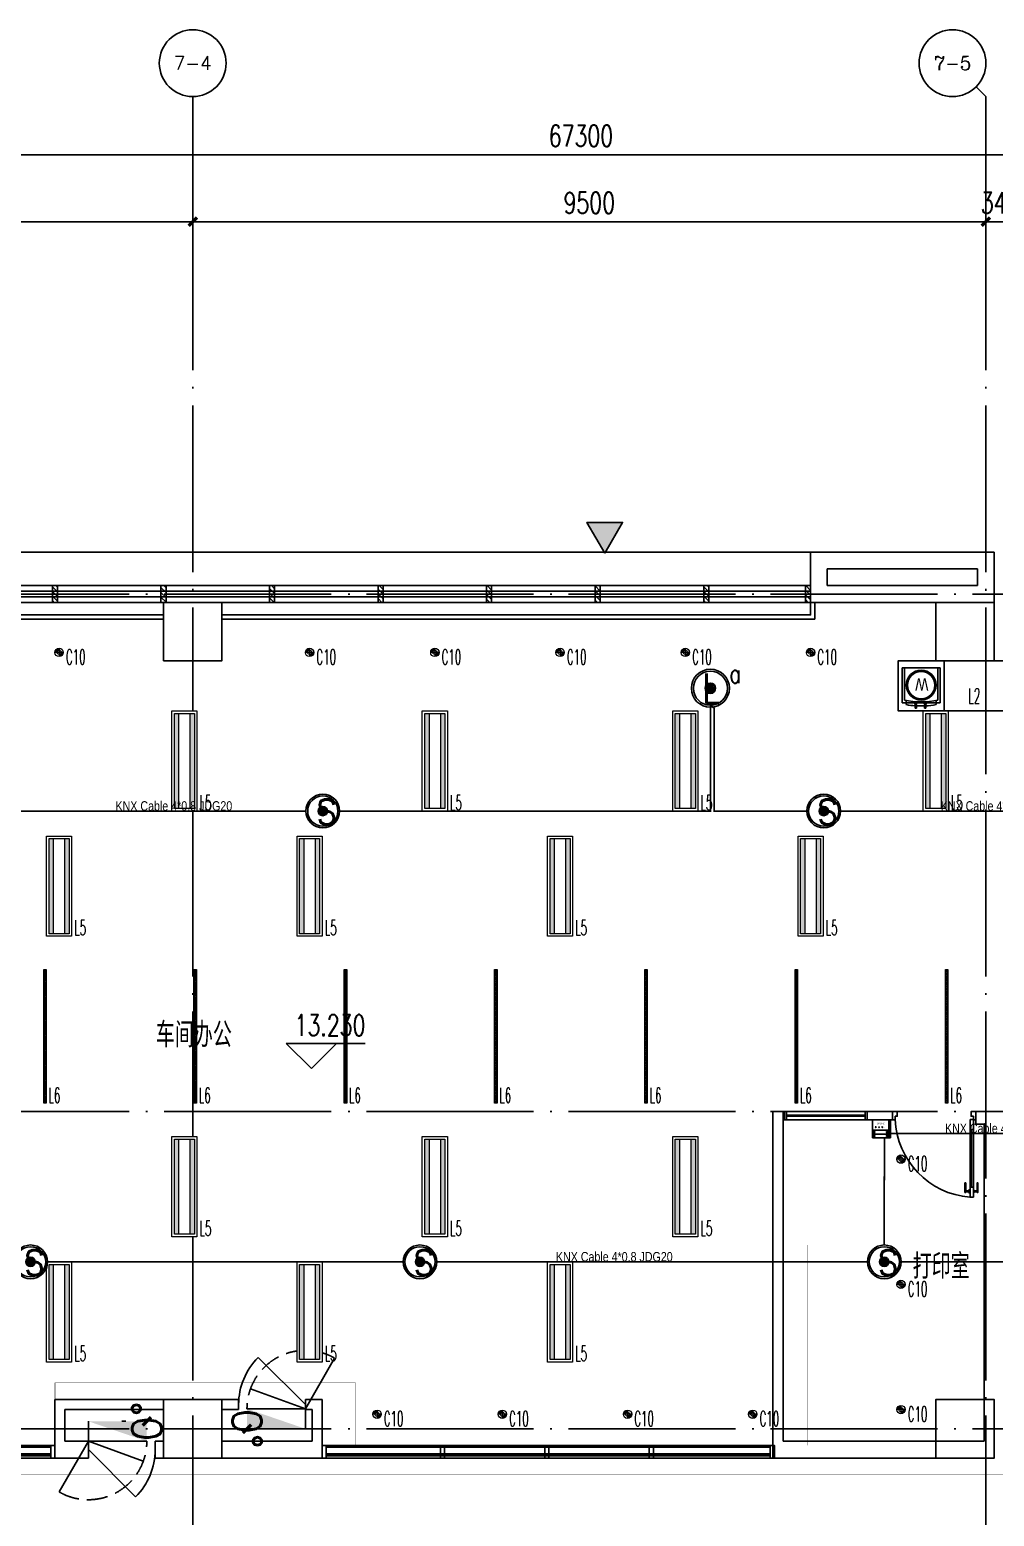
# Model space of a CAD drawing. Extents: x -621157 to 1764546, y -106808 to 741893.
# Drawn here: x 397472 to 409024, y 228952 to 246760 of the extents above; entities that cross this region are included whole.
import ezdxf
from ezdxf.enums import TextEntityAlignment as Align

# ---------------------------------------------------------------- set-up
doc = ezdxf.new("R2010")
doc.units = 0
doc.header["$LTSCALE"] = 1000
doc.header["$MEASUREMENT"] = 0
for name, pattern in [('DOT', [6.35, 0, -6.35]), ('XREF-A-101-平面图_t3$0$__DASH', [0.35, 0.25, -0.1]), ('XREF-A-101-平面图_t3$0$DASH', [0.35, 0.25, -0.1]), ('XREF-A-101-平面图_t3$0$DOTE', [2.42, 2, -0.2, 0.02, -0.2])]:
    doc.linetypes.add(name, pattern=pattern)
for name, color, linetype in [('0-底图', 7, 'Continuous'), ('abb-light', 7, 'Continuous'), ('AXIS_TEXT', 7, 'Continuous'), ('KNX line', 3, 'Continuous'), ('L_ELEM', 40, 'Continuous'), ('OPPLE数据总线', 4, 'Continuous'), ('OPPLE智控', 6, 'Continuous'), ('push-button(abb)', 1, 'Continuous'), ('SIG_TEXT', 2, 'Continuous'), ('WIRE-照明', 4, 'Continuous'), ('XREF-A-101-平面图_t3$0$A-COLUMN', 8, 'Continuous'), ('XREF-A-101-平面图_t3$0$A-CURTWALL', 8, 'Continuous'), ('XREF-A-101-平面图_t3$0$A-DIM_ELEV', 8, 'Continuous'), ('XREF-A-101-平面图_t3$0$A-DOTE', 8, 'Continuous'), ('XREF-A-101-平面图_t3$0$A-RAIL', 8, 'Continuous'), ('XREF-A-101-平面图_t3$0$A-ROOM-CH', 8, 'Continuous'), ('XREF-A-101-平面图_t3$0$A-SEE', 8, 'Continuous'), ('XREF-A-101-平面图_t3$0$A-WALL-FILL', 8, 'Continuous'), ('XREF-A-101-平面图_t3$0$A-WINDOW', 8, 'Continuous'), ('XREF-A-101-平面图_t3$0$AXIS', 8, 'Continuous'), ('XREF-A-101-平面图_t3$0$DOOR-INF', 8, 'Continuous'), ('XREF-A-101-平面图_t3$0$F-B-INF', 8, 'Continuous'), ('XREF-A-101-平面图_t3$0$F-L-INF', 8, 'Continuous'), ('XREF-A-101-平面图_t3$0$GLASS WALL-INF', 8, 'Continuous'), ('XREF-A-101-平面图_t3$0$I-WALL-GYPSUM', 8, 'Continuous'), ('XREF-A-101-平面图_t3$0$I-玻璃隔断', 8, 'Continuous'), ('XREF-A-101-平面图_t3$0$P-EQUIPMENT', 8, 'Continuous'), ('XREF-A-101-平面图_t3$0$PARTITION-INF', 8, 'Continuous'), ('XREF-A-101-平面图_t3$0$PUB_HATCH', 8, 'Continuous'), ('XREF-A-101-平面图_t3$0$PUB_TEXT', 8, 'Continuous'), ('XREF-A-101-平面图_t3$0$水-尺寸', 8, 'Continuous'), ('控制系统', 6, 'Continuous')]:
    doc.layers.add(name, color=color, linetype=linetype)
doc.layers.add('CEILING-INF', color=4, linetype='Continuous', lineweight=0)
doc.layers.add('LIGHT-INF', color=6, linetype='Continuous', lineweight=0)
doc.styles.add('_TEL_DIM', font='SIMPLEX', dxfattribs={"width": 0.8, "height": 3.5, "bigfont": 'HZTXT'})
doc.styles.add('arch_dim', font='arial.ttf', dxfattribs={"width": 0.8})
doc.styles.add('COMPLEX', font='COMPLEX')
doc.styles.add('DIM_FONT', font='ROMANS', dxfattribs={"width": 0.8, "bigfont": 'HZDXC'})
doc.styles.add('INF DIM', font='SIMPLEX.SHX', dxfattribs={"width": 0.7, "bigfont": 'hztxt.shx'})
doc.styles.add('SC-25', font='simfang.ttf', dxfattribs={"height": 90})
doc.styles.get("Standard").update_dxf_attribs({"font": 'romans.shx', "bigfont": 'HZDXC.SHX'})
doc.styles.add('XREF-A-101-平面图_t3$0$-HZDXCROMANS', font='ROMANS.shx', dxfattribs={"bigfont": 'HZDXC.shx'})
doc.styles.add('XREF-A-101-平面图_t3$0$69F Layout plan$0$Standard', font='arial.ttf', dxfattribs={"width": 0.8})
doc.styles.add('XREF-A-101-平面图_t3$0$A-AXIS-LABEL', font='COMPLEX', dxfattribs={"bigfont": 'GBCBIG'})
doc.styles.add('XREF-A-101-平面图_t3$0$A-DIM_T3', font='SIMPLEX', dxfattribs={"width": 0.705882, "bigfont": 'GBCBIG'})
doc.styles.add('XREF-A-101-平面图_t3$0$A-STANDARD', font='SIMPLEX', dxfattribs={"bigfont": 'GBCBIG'})
doc.linetypes.add('LED', pattern='A,6,-3.5,["LED",Standard,S=2.54,R=0,X=-2.54,Y=-1.27],-4.8', length=14.3)
doc.dimstyles.get("Standard").update_dxf_attribs({"dimscale": 100, "dimtxt": 3.5, "dimasz": 1, "dimexe": 2.5, "dimexo": 3, "dimgap": 1.5, "dimtad": 1, "dimdec": 0, "dimzin": 0, "dimdsep": 46, "dimtxsty": 'Standard', "dimblk": 'ARCHTICK', "dimcen": 0.09, "dimadec": 0, "dimazin": 0, "dimtfac": 1, "dimtdec": 0, "dimtix": 1, "dimtmove": 2, "dimatfit": 3, "dimfxl": 0, "dimtolj": 1, "dimtzin": 0, "dimarcsym": 0})
doc.dimstyles.new('XREF-A-101-平面图_t3$0$A-DIM-100', dxfattribs={"dimscale": 100, "dimtxt": 2.55, "dimasz": 1, "dimexe": 2.5, "dimexo": 3, "dimgap": 1, "dimtad": 1, "dimdec": 0, "dimzin": 0, "dimdsep": 46, "dimtxsty": 'XREF-A-101-平面图_t3$0$A-DIM_T3', "dimblk": 'XREF-A-101-平面图_t3$0$_ArchTick', "dimcen": 0.09, "dimclrt": 7, "dimazin": 2, "dimtfac": 1, "dimtdec": 0, "dimtix": 1, "dimtmove": 2, "dimatfit": 3, "dimfxl": 0, "dimtolj": 1, "dimtzin": 0, "dimarcsym": 0})

# ---------------------------------------------------------------- blocks, each defined once
blk = doc.blocks.new('XREF-A-101-平面图_t3$0$柱网3F')
at = {"layer": 'XREF-A-101-平面图_t3$0$A-COLUMN'}
for points in [[(28150, -800), (28850, -800), (28850, -100), (28150, -100)], [(37400, -800), (38100, -800), (38100, -100), (37400, -100)], [(28150, -10350), (28850, -10350), (28850, -9650), (28150, -9650)], [(37400, -10350), (38100, -10350), (38100, -9650), (37400, -9650)]]:
    blk.add_lwpolyline(points, close=True, dxfattribs=at)
blk = doc.blocks.new('XREF-A-101-平面图_t3$0$G$C869EB286')
at = {"layer": 'XREF-A-101-平面图_t3$0$A-WINDOW'}
h = blk.add_hatch(dxfattribs=at)
h.set_pattern_fill('ANSI31', color=256, scale=25)
h.set_pattern_definition([(45, (-143.957, -89940), (-28.0633, 28.0633), [])])
h.paths.add_polyline_path([(0, 60), (200, 60), (200, 0), (0, 0)])
blk.add_lwpolyline([(0, 60), (200, 60), (200, 0), (0, 0)], close=True, dxfattribs=at)
blk = doc.blocks.new('XREF-A-101-平面图_t3$0$ROOM')
at = {"layer": 'XREF-A-101-平面图_t3$0$A-ROOM-CH', "style": 'XREF-A-101-平面图_t3$0$-HZDXCROMANS', "width": 0.6}
for tag, p in [('中文房间名称', (0, -1000)), ('英文房间名称', (0, -1500))]:
    blk.add_attdef(tag, text='', height=300, dxfattribs=at).set_placement(p, align=Align.CENTER)
blk = doc.blocks.new('_ArchTick')
at = {"color": 0, "linetype": 'ByBlock', "const_width": 0.4}
blk.add_lwpolyline([(-0.5, -0.5), (0.5, 0.5)], dxfattribs=at)
blk = doc.blocks.new('*D25423')
at = {"layer": 'Defpoints', "color": 0}
blk.add_point((0, 0), dxfattribs=at)
blk.add_point((0, 0), dxfattribs=at)
blk.add_point((0, 0), dxfattribs=at)
blk.add_point((0, 0), dxfattribs=at)
at = {"layer": 'XREF-A-101-平面图_t3$0$水-尺寸', "color": 0, "linetype": 'ByBlock', "lineweight": -2}
blk.add_line((0, 300), (0, 250), dxfattribs=at)
blk.add_line((0, 300), (0, 250), dxfattribs=at)
blk.add_arc((0, 0), 0, 180, 180, dxfattribs=at)
at = {"layer": 'XREF-A-101-平面图_t3$0$水-尺寸', "color": 0, "linetype": 'ByBlock', "lineweight": -2, "xscale": 100, "yscale": 100, "zscale": 100}
for rotation in [90, 90.00000000000001]:
    blk.add_blockref('_ArchTick', (0, 0), dxfattribs=dict(at, rotation=rotation))
at = {"layer": 'XREF-A-101-平面图_t3$0$水-尺寸', "color": 0, "insert": (0, 0), "char_height": 350, "attachment_point": 5}
blk.add_mtext('\\A1;0%%d', dxfattribs=at)
blk = doc.blocks.new('XREF-A-101-平面图_t3$0$_ArchTick')
at = {"color": 0, "linetype": 'ByBlock', "const_width": 0.4}
blk.add_lwpolyline([(-0.5, -0.5), (0.5, 0.5)], dxfattribs=at)
blk = doc.blocks.new('*D25498')
at = {"layer": 'Defpoints', "color": 0}
for p in [(38000, 44460), (38000, 43300), (38340, 43300)]:
    blk.add_point(p, dxfattribs=at)
at = {"layer": 'XREF-A-101-平面图_t3$0$AXIS', "color": 0, "lineweight": -2}
for p, q in [((38000, 43600), (38000, 44710)), ((38340, 43600), (38340, 44710)), ((38000, 44460), (37900, 44460)), ((38340, 44460), (38000, 44460)), ((38340, 44460), (38440, 44460))]:
    blk.add_line(p, q, dxfattribs=at)
at = {"layer": 'XREF-A-101-平面图_t3$0$AXIS', "color": 0, "linetype": 'ByBlock', "lineweight": -2, "xscale": 100, "yscale": 100, "zscale": 100}
blk.add_blockref('XREF-A-101-平面图_t3$0$_ArchTick', (38000, 44460), dxfattribs=at)
at = {"layer": 'XREF-A-101-平面图_t3$0$AXIS', "color": 0, "linetype": 'ByBlock', "lineweight": -2, "xscale": 100, "yscale": 100, "zscale": 100, "rotation": 180}
blk.add_blockref('XREF-A-101-平面图_t3$0$_ArchTick', (38340, 44460), dxfattribs=at)
at = {"layer": 'XREF-A-101-平面图_t3$0$AXIS', "color": 7, "insert": (38170, 44687), "char_height": 255, "attachment_point": 5, "style": 'XREF-A-101-平面图_t3$0$A-DIM_T3'}
blk.add_mtext('\\A1;340', dxfattribs=at)
blk = doc.blocks.new('*D25499')
at = {"layer": 'Defpoints', "color": 0}
for p in [(28500, 44460), (28500, 43300), (38000, 43300)]:
    blk.add_point(p, dxfattribs=at)
at = {"layer": 'XREF-A-101-平面图_t3$0$AXIS', "color": 0, "lineweight": -2}
for p, q in [((28500, 43600), (28500, 44710)), ((38000, 43600), (38000, 44710)), ((38000, 44460), (28500, 44460))]:
    blk.add_line(p, q, dxfattribs=at)
at = {"layer": 'XREF-A-101-平面图_t3$0$AXIS', "color": 0, "linetype": 'ByBlock', "lineweight": -2, "xscale": 100, "yscale": 100, "zscale": 100, "rotation": 180}
blk.add_blockref('XREF-A-101-平面图_t3$0$_ArchTick', (28500, 44460), dxfattribs=at)
at = {"layer": 'XREF-A-101-平面图_t3$0$AXIS', "color": 0, "linetype": 'ByBlock', "lineweight": -2, "xscale": 100, "yscale": 100, "zscale": 100}
blk.add_blockref('XREF-A-101-平面图_t3$0$_ArchTick', (38000, 44460), dxfattribs=at)
at = {"layer": 'XREF-A-101-平面图_t3$0$AXIS', "color": 7, "insert": (33250, 44687), "char_height": 255, "attachment_point": 5, "style": 'XREF-A-101-平面图_t3$0$A-DIM_T3'}
blk.add_mtext('\\A1;9500', dxfattribs=at)
blk = doc.blocks.new('*D25500')
at = {"layer": 'Defpoints', "color": 0}
for p in [(19000, 44460), (19000, 43300), (28500, 43300)]:
    blk.add_point(p, dxfattribs=at)
at = {"layer": 'XREF-A-101-平面图_t3$0$AXIS', "color": 0, "lineweight": -2}
for p, q in [((19000, 43600), (19000, 44710)), ((28500, 43600), (28500, 44710)), ((28500, 44460), (19000, 44460))]:
    blk.add_line(p, q, dxfattribs=at)
at = {"layer": 'XREF-A-101-平面图_t3$0$AXIS', "color": 0, "linetype": 'ByBlock', "lineweight": -2, "xscale": 100, "yscale": 100, "zscale": 100, "rotation": 180}
blk.add_blockref('XREF-A-101-平面图_t3$0$_ArchTick', (19000, 44460), dxfattribs=at)
at = {"layer": 'XREF-A-101-平面图_t3$0$AXIS', "color": 0, "linetype": 'ByBlock', "lineweight": -2, "xscale": 100, "yscale": 100, "zscale": 100}
blk.add_blockref('XREF-A-101-平面图_t3$0$_ArchTick', (28500, 44460), dxfattribs=at)
at = {"layer": 'XREF-A-101-平面图_t3$0$AXIS', "color": 7, "insert": (23750, 44687), "char_height": 255, "attachment_point": 5, "style": 'XREF-A-101-平面图_t3$0$A-DIM_T3'}
blk.add_mtext('\\A1;9500', dxfattribs=at)
blk = doc.blocks.new('_AXISO')
blk.add_circle((0, 0), 0.5)
at = {"layer": 'AXIS_TEXT', "style": 'COMPLEX'}
blk.add_attdef('A', text='', height=0.56, dxfattribs=at).set_placement((-0.25, -0.28), (0.25, -0.28), align=Align.FIT)
blk = doc.blocks.new('*D25505')
at = {"layer": 'Defpoints', "color": 0}
for p in [(-500, 45260), (-500, 43300), (66800, 43300)]:
    blk.add_point(p, dxfattribs=at)
at = {"layer": 'XREF-A-101-平面图_t3$0$AXIS', "color": 0, "lineweight": -2}
for p, q in [((-500, 43600), (-500, 45510)), ((66800, 43600), (66800, 45510)), ((66800, 45260), (-500, 45260))]:
    blk.add_line(p, q, dxfattribs=at)
at = {"layer": 'XREF-A-101-平面图_t3$0$AXIS', "color": 0, "linetype": 'ByBlock', "lineweight": -2, "xscale": 100, "yscale": 100, "zscale": 100, "rotation": 180}
blk.add_blockref('XREF-A-101-平面图_t3$0$_ArchTick', (-500, 45260), dxfattribs=at)
at = {"layer": 'XREF-A-101-平面图_t3$0$AXIS', "color": 0, "linetype": 'ByBlock', "lineweight": -2, "xscale": 100, "yscale": 100, "zscale": 100}
blk.add_blockref('XREF-A-101-平面图_t3$0$_ArchTick', (66800, 45260), dxfattribs=at)
at = {"layer": 'XREF-A-101-平面图_t3$0$AXIS', "color": 7, "insert": (33150, 45487), "char_height": 255, "attachment_point": 5, "style": 'XREF-A-101-平面图_t3$0$A-DIM_T3'}
blk.add_mtext('\\A1;67300', dxfattribs=at)
blk = doc.blocks.new('*U25333')
at = {"color": 1}
for p, q in [((1428, 10663), (1428, 7514)), ((1433, 10663), (1433, 7514)), ((1438, 10663), (1438, 7514)), ((1443, 10663), (1443, 7514)), ((1448, 10663), (1448, 7514)), ((1453, 10663), (1453, 7514)), ((1429, 7513), (1428, 7514)), ((1429, 7513), (1432, 7513)), ((1433, 7514), (1432, 7513)), ((1433, 7514), (1438, 7514)), ((1439, 7513), (1438, 7514)), ((1439, 7513), (1442, 7513)), ((1443, 7514), (1442, 7513)), ((1443, 7514), (1448, 7514)), ((1449, 7513), (1448, 7514)), ((1449, 7513), (1452, 7513)), ((1453, 7514), (1452, 7513))]:
    blk.add_line(p, q, dxfattribs=at)
blk = doc.blocks.new('*U25334')
at = {"color": 1}
for p, q in [((3016, 1134), (3015, 1133)), ((3015, 1133), (3015, 1129)), ((3016, 1128), (3015, 1129)), ((6165, 1134), (3016, 1134)), ((6165, 1128), (3016, 1128))]:
    blk.add_line(p, q, dxfattribs=at)
blk = doc.blocks.new('*U25335')
at = {"color": 1}
for p, q in [((1428, 12830), (1428, 7514)), ((1433, 12830), (1433, 7514)), ((1438, 12830), (1438, 7514)), ((1443, 12830), (1443, 7514)), ((1448, 12830), (1448, 7514)), ((1453, 12830), (1453, 7514)), ((1429, 7513), (1428, 7514)), ((1429, 7513), (1432, 7513)), ((1433, 7514), (1432, 7513)), ((1433, 7514), (1438, 7514)), ((1439, 7513), (1438, 7514)), ((1439, 7513), (1442, 7513)), ((1443, 7514), (1442, 7513)), ((1443, 7514), (1448, 7514)), ((1449, 7513), (1448, 7514)), ((1449, 7513), (1452, 7513)), ((1453, 7514), (1452, 7513))]:
    blk.add_line(p, q, dxfattribs=at)
blk = doc.blocks.new('*U25336')
at = {"color": 1}
for p, q in [((3016, 1134), (3015, 1133)), ((3015, 1133), (3015, 1129)), ((3016, 1128), (3015, 1129)), ((8332, 1134), (3016, 1134)), ((8332, 1128), (3016, 1128))]:
    blk.add_line(p, q, dxfattribs=at)
blk = doc.blocks.new('*U25346')
at = {"layer": 'XREF-A-101-平面图_t3$0$PARTITION-INF', "color": 8}
for p, q in [((-18931, 43130), (-17988, 43130)), ((-17988, 43030), (-18931, 43030))]:
    blk.add_line(p, q, dxfattribs=at)
at = {"layer": 'XREF-A-101-平面图_t3$0$PARTITION-INF', "color": 5}
for p, q in [((-17988, 43085), (-18931, 43085)), ((-17988, 43075), (-18931, 43075))]:
    blk.add_line(p, q, dxfattribs=at)
for points in [[(-18956, 43130), (-18931, 43130), (-18931, 43030), (-18956, 43030)], [(-17988, 43130), (-17963, 43130), (-17963, 43030), (-17988, 43030)]]:
    blk.add_lwpolyline(points, close=True, dxfattribs=at)
blk = doc.blocks.new('XREF-A-101-平面图_t3$0$A$C4A4B287C')
at = {"layer": 'XREF-A-101-平面图_t3$0$GLASS WALL-INF', "elevation": -1}
blk.add_lwpolyline([(100, 300), (100, 0), (0, 0), (0, 300)], close=True, dxfattribs=at)
blk = doc.blocks.new('XREF-A-101-平面图_t3$0$EW23')
at = {"color": 5}
for p, q in [((7205, 24900, 0), (7205, 23970, 0)), ((7205, 24900, 0), (7245, 24900, 0)), ((7245, 24780, 0), (7205, 24780, 0)), ((7245, 24900, 0), (7245, 23970, 0)), ((7205, 24090, 0), (7246, 24090, 0)), ((7205, 23970, 0), (7245, 23970, 0))]:
    blk.add_line(p, q, dxfattribs=at)
at = {"color": 5, "elevation": 0}
for points in [[(7215, 24995), (7175, 24995), (7175, 24895), (7205, 24895), (7205, 24940), (7233, 24940), (7233, 24985), (7233, 24995), (7215, 24995)], [(8135, 24995), (8175, 24995), (8175, 24895), (8140, 24895), (8140, 24940), (8117, 24940), (8117, 24985), (8117, 24995), (8135, 24995)]]:
    blk.add_lwpolyline(points, close=True, dxfattribs=at)
at = {"color": 8, "elevation": 0}
for points in [[(7228, 24780), (7228, 24090)], [(7160, 24035), (7160, 24026), (7150, 24026), (7150, 24140), (7160, 24140), (7160, 24045)], [(7296, 24035), (7296, 24026), (7306, 24026), (7306, 24140), (7296, 24140), (7296, 24045)]]:
    blk.add_lwpolyline(points, dxfattribs=at)
for points in [[(7200, 24035), (7154, 24035), (7154, 24045), (7200, 24045)], [(7205, 24021), (7200, 24021), (7200, 24059), (7205, 24059)], [(7246, 24021), (7256, 24021), (7256, 24059), (7246, 24059)], [(7256, 24035), (7302, 24035), (7302, 24045), (7256, 24045)]]:
    blk.add_lwpolyline(points, close=True, dxfattribs=at)
at = {"color": 8}
blk.add_arc((7172, 24936, 0), 969, 274.4003, 357.8611, dxfattribs=at)
blk = doc.blocks.new('XREF-A-101-平面图_t3$0$G$C5C507F0A')
at = {"layer": 'XREF-A-101-平面图_t3$0$I-玻璃隔断'}
for points in [[(20500, -10250), (20500, -10100), (26700, -10100), (26700, -10250)], [(26700, -10250), (26700, -10100), (26750, -10100), (26750, -10250)], [(30000, -10250), (30000, -10100), (29950, -10100), (29950, -10250)], [(30000, -10250), (30000, -10100), (35317, -10100), (35317, -10250)], [(31417, -10250), (31417, -10100), (31367, -10100), (31367, -10250)], [(32667, -10250), (32667, -10100), (32617, -10100), (32617, -10250)], [(33917, -10250), (33917, -10100), (33867, -10100), (33867, -10250)], [(35317, -10250), (35317, -10100), (35367, -10100), (35367, -10250)]]:
    blk.add_lwpolyline(points, close=True, dxfattribs=at)
at = {"layer": 'XREF-A-101-平面图_t3$0$DOOR-INF', "rotation": 89.99999999968202}
blk.add_blockref('XREF-A-101-平面图_t3$0$A$C4A4B287C', (36780, -6200, 1), dxfattribs=at)
at = {"layer": 'XREF-A-101-平面图_t3$0$DOOR-INF', "xscale": -1}
blk.add_blockref('XREF-A-101-平面图_t3$0$EW23', (44955, -31095, 1), dxfattribs=at)
at = {"layer": 'XREF-A-101-平面图_t3$0$I-玻璃隔断', "color": 1, "xscale": -1}
blk.add_blockref('*U25334', (29715, -11249), dxfattribs=at)
at = {"layer": 'XREF-A-101-平面图_t3$0$I-玻璃隔断', "color": 1}
blk.add_blockref('*U25336', (26985, -11249), dxfattribs=at)
at = {"layer": 'XREF-A-101-平面图_t3$0$I-玻璃隔断', "color": 1, "rotation": 90.00000000000001}
blk.add_blockref('*U25333', (34213, -11652), dxfattribs=at)
at = {"layer": 'XREF-A-101-平面图_t3$0$I-玻璃隔断', "color": 1, "xscale": -1, "rotation": 270}
blk.add_blockref('*U25335', (22487, -11652), dxfattribs=at)
at = {"layer": 'XREF-A-101-平面图_t3$0$PARTITION-INF'}
blk.add_blockref('*U25346', (54443, -49230), dxfattribs=at)
blk = doc.blocks.new('XREF-A-101-平面图_t3$0$A$C2C206FAC')
for p, q in [((0, 485), (400, 485)), ((0, 485), (0, 98)), ((400, 485), (400, 98)), ((20, 94), (20, 44)), ((148, 50), (145, 0)), ((145, 0), (160, 0)), ((148, 50), (150, 50)), ((155, 50), (157, 50)), ((157, 50), (160, 0)), ((260, 50), (257, 0)), ((257, 0), (272, 0)), ((260, 50), (262, 50)), ((267, 50), (269, 50)), ((269, 50), (272, 0)), ((380, 94), (380, 44))]:
    blk.add_line(p, q)
for centre, radius in [((200, 278), 179), ((200, 278), 164), ((153, 50), 2.6), ((265, 50), 2.6)]:
    blk.add_circle(centre, radius)
for centre, radius, start, end in [((200, 1084), 1006, 258.547, 281.4897), ((200, 1084), 1056, 260.1999, 267.1079), ((152, 54), 10.9, 296.6275, 243.5797), ((200, 1084), 1056, 267.7307, 273.2177), ((265, 54), 10.9, 296.6275, 243.5797), ((200, 1084), 1056, 273.8352, 279.8368)]:
    blk.add_arc(centre, radius, start, end)
at = {"insert": (1123, 210), "char_height": 150, "width": 1952.54, "attachment_point": 1, "rotation": 180, "style": 'XREF-A-101-平面图_t3$0$69F Layout plan$0$Standard'}
blk.add_mtext('\\pxi5.6747;W', dxfattribs=at)
blk = doc.blocks.new('XREF-A-101-平面图_t3$0$yuouioui')
at = {"linetype": 'XREF-A-101-平面图_t3$0$__DASH', "ltscale": 1000}
blk.add_lwpolyline([(300666, 20452), (301087, 20452), (301087, 20000), (300666, 20000)], close=True, dxfattribs=at)
at = {"linetype": 'XREF-A-101-平面图_t3$0$__DASH', "ltscale": 1000, "rotation": 89.98165643611132}
blk.add_blockref('XREF-A-101-平面图_t3$0$A$C2C206FAC', (301151, 20026), dxfattribs=at)
blk = doc.blocks.new('XREF-A-101-平面图_t3$0$G$CA7BD363D')
at = {"layer": 'XREF-A-101-平面图_t3$0$F-B-INF'}
for points in [[(-1870, -600), (0, -600), (0, 0), (-1870, 0)], [(-1870, 0), (-1320, 0), (-1320, -600), (-1870, -600)], [(0, -2289), (0, -600), (-600, -600), (-600, -2289)]]:
    blk.add_lwpolyline(points, close=True, dxfattribs=at)
at = {"layer": 'XREF-A-101-平面图_t3$0$F-L-INF', "ltscale": 0.15, "xscale": -1, "rotation": 89.99999999999999}
blk.add_blockref('XREF-A-101-平面图_t3$0$yuouioui', (18631, 300582), dxfattribs=at)
blk = doc.blocks.new('XREF-A-101-平面图_t3$0$bz1')
at = {"layer": 'XREF-A-101-平面图_t3$0$PUB_HATCH'}
h = blk.add_hatch(color=1, dxfattribs=at)
h.dxf.hatch_style = 1
h.paths.add_polyline_path([(4866032, -641203), (4865818, -641573), (4866245, -641573)])
at = {"layer": 'XREF-A-101-平面图_t3$0$PUB_TEXT', "color": 1}
blk.add_lwpolyline([(4866032, -641203), (4865818, -641573), (4866245, -641573)], close=True, dxfattribs=at)
blk = doc.blocks.new('XREF-A-101-平面图_t3$0$G$C34B60025')
at = {"xscale": -1, "rotation": 180}
blk.add_blockref('XREF-A-101-平面图_t3$0$bz1', (-4832696, -540615), dxfattribs=at)
blk = doc.blocks.new('XREF-A-101-平面图_t3$0$DOOR2DLIB$SYSLIB$00000101')
at = {"color": 0}
blk.add_line((0.5, 0), (-0.207, 0.707), dxfattribs=at)
blk.add_arc((0.5, 0), 1, 135, 180, dxfattribs=at)
blk = doc.blocks.new('A$C73cf2add')
at = {"linetype": 'DOT'}
blk.add_wipeout([(-150, 600), (150, 600), (150, -600), (-150, -600)], dxfattribs=at).dxf.layer = 'LIGHT-INF'
at = {"layer": 'LIGHT-INF'}
h = blk.add_hatch(color=256, dxfattribs=at)
h.dxf.hatch_style = 1
h.paths.add_polyline_path([(-120, 570), (-70, 570), (-70, -570), (-120, -570)])
h = blk.add_hatch(color=256, dxfattribs=at)
h.dxf.hatch_style = 1
h.paths.add_polyline_path([(70, 570), (120, 570), (120, -570), (70, -570)])
for points in [[(-150, 600), (150, 600), (150, -600), (-150, -600)], [(-120, 570), (120, 570), (120, -570), (-120, -570)], [(-120, 570), (-70, 570), (-70, -570), (-120, -570)], [(70, 570), (120, 570), (120, -570), (70, -570)]]:
    blk.add_lwpolyline(points, close=True, dxfattribs=at)
at = {"layer": 'LIGHT-INF', "style": 'INF DIM', "width": 0.5}
blk.add_text('L5', height=180, dxfattribs=at).set_placement((181, -588))
blk = doc.blocks.new('A$C43fcb5d1')
at = {"linetype": 'DOT'}
blk.add_wipeout([(-15, 0), (15, 0), (15, -1600), (-15, -1600)], dxfattribs=at).dxf.layer = 'CEILING-INF'
at = {"layer": 'LIGHT-INF'}
h = blk.add_hatch(dxfattribs=at)
h.set_pattern_fill('ANSI37', color=256, scale=5)
h.set_pattern_definition([(45, (-3e-11, -800), (-11.22532, 11.22532), []), (135, (-3e-11, -800), (-11.22532, -11.22532), [])])
h.paths.add_polyline_path([(-10, -5), (10, -5), (10, -1595), (-10, -1595)])
for points in [[(-15, 0), (15, 0), (15, -1600), (-15, -1600)], [(-10, -5), (10, -5), (10, -1595), (-10, -1595)]]:
    blk.add_lwpolyline(points, close=True, dxfattribs=at)
at = {"layer": 'LIGHT-INF', "style": 'INF DIM', "width": 0.5}
blk.add_text('L6', height=180, dxfattribs=at).set_placement((42, -1594))
blk = doc.blocks.new('*U23677')
h = blk.add_hatch(color=8)
h.dxf.hatch_style = 1
h.paths.add_polyline_path([(-50, 0), (-24, 0, -0.414214), (0, 24), (0, 50, 0.414214)])
h.paths.add_polyline_path([(0, -24), (0, -50, 0.414214), (50, 0), (24, 0, -0.414214)])
at = {"color": 8}
for points in [[(50, 0), (-50, 0)], [(0, 50), (0, -50)]]:
    blk.add_lwpolyline(points, dxfattribs=at)
blk.add_circle((0, 0), 50)
blk.add_circle((0, 0), 24.5, dxfattribs=at)
at = {"style": 'INF DIM', "width": 0.5}
blk.add_text('C10', height=180, dxfattribs=at).set_placement((81, -144))
blk = doc.blocks.new('*U24686')
h = blk.add_hatch(color=8)
h.dxf.hatch_style = 1
h.paths.add_polyline_path([(-50, 0), (-24, 0, -0.414214), (0, 24), (0, 50, 0.414214)])
h.paths.add_polyline_path([(0, -24), (0, -50, 0.414214), (50, 0), (24, 0, -0.414214)])
at = {"color": 8}
for points in [[(50, 0), (-50, 0)], [(0, 50), (0, -50)]]:
    blk.add_lwpolyline(points, dxfattribs=at)
blk.add_circle((0, 0), 50)
blk.add_circle((0, 0), 24.5, dxfattribs=at)
at = {"style": 'INF DIM', "width": 0.5}
blk.add_text('C10', height=180, dxfattribs=at).set_placement((81, -144))
blk = doc.blocks.new('G$CB0A4FAF5')
at = {"layer": 'LIGHT-INF', "color": 6, "linetype": 'LED', "ltscale": 0.05, "const_width": 5}
for points in [[(35868, -10200), (35868, -7800)], [(26850, -10200), (26850, -9450), (30450, -9450), (30450, -10200)]]:
    blk.add_lwpolyline(points, dxfattribs=at)
at = {"layer": 'CEILING-INF', "color": 8}
for p in [(26730, -4500), (28530, -4500), (30330, -4500), (32130, -4500), (33930, -4500), (35730, -4500), (37530, -4500)]:
    blk.add_blockref('A$C43fcb5d1', p, dxfattribs=at)
at = {"layer": 'LIGHT-INF', "color": 6}
for name, p in [('*U24686', (26900, -700)), ('*U24686', (29900, -700)), ('*U24686', (31400, -700)), ('*U24686', (32900, -700)), ('*U24686', (34400, -700)), ('*U24686', (35900, -700)), ('A$C73cf2add', (28400, -2000)), ('A$C73cf2add', (31400, -2000)), ('A$C73cf2add', (34400, -2000)), ('A$C73cf2add', (37400, -2000)), ('A$C73cf2add', (26900, -3500)), ('A$C73cf2add', (29900, -3500)), ('A$C73cf2add', (32900, -3500)), ('A$C73cf2add', (35900, -3500)), ('A$C73cf2add', (28400, -7100)), ('A$C73cf2add', (31400, -7100)), ('A$C73cf2add', (34400, -7100)), ('*U23677', (36983, -6770, 0)), ('A$C73cf2add', (26900, -8600)), ('A$C73cf2add', (29900, -8600)), ('A$C73cf2add', (32900, -8600)), ('*U23677', (36983, -8270, 0)), ('*U24686', (30708, -9825)), ('*U24686', (32208, -9825)), ('*U24686', (33708, -9825)), ('*U24686', (35208, -9825)), ('*U23677', (36983, -9770, 0))]:
    blk.add_blockref(name, p, dxfattribs=at)
at = {"layer": 'LIGHT-INF', "color": 6, "style": 'INF DIM', "width": 0.5}
blk.add_text('L2', height=180, dxfattribs=at).set_placement((37790, -1311))
at = {"layer": 'LIGHT-INF', "color": 6, "linetype": 'LED', "ltscale": 0.05, "const_width": 5}
blk.add_lwpolyline([(5600, -10200), (9150, -10200), (9150, -10550), (57750, -10550), (57750, -10200), (62600, -10200), (62600, -4500)], dxfattribs=at)
blk = doc.blocks.new('照度传感器')
at = {"layer": 'OPPLE智控'}
for p, q in [((986085, -84541), (985976, -84541)), ((986081, -84520), (985981, -84562)), ((985981, -84520), (986081, -84562)), ((985992, -84502), (986069, -84579)), ((986069, -84502), (985992, -84579)), ((986010, -84490), (986052, -84591)), ((986052, -84490), (986010, -84591)), ((986031, -84486), (986031, -84595))]:
    blk.add_line(p, q, dxfattribs=at)
for radius in [225, 202, 62, 54.4]:
    blk.add_circle((986031, -84541), radius, dxfattribs=at)
at = {"layer": 'OPPLE智控', "color": 7, "style": '_TEL_DIM', "width": 0.8}
blk.add_text('L', height=350, dxfattribs=at).set_placement((985938, -84718))
at = {"layer": 'SIG_TEXT', "style": 'DIM_FONT', "width": 0.75}
blk.add_text('a', height=223, dxfattribs=at).set_placement((986257, -84479))
blk = doc.blocks.new('804')
at = {"layer": '控制系统'}
for p, q in [((27.2, 0), (-27.2, 0)), ((25.1, 10.4), (-25.1, -10.4)), ((-25.1, 10.4), (25.1, -10.4)), ((-19.2, 19.2), (19.2, -19.2)), ((19.2, 19.2), (-19.2, -19.2)), ((-10.4, 25.1), (10.4, -25.1)), ((10.4, 25.1), (-10.4, -25.1)), ((0, 27.2), (0, -27.2))]:
    blk.add_line(p, q, dxfattribs=at)
for radius in [112.4, 100.9, 31, 27.2]:
    blk.add_circle((0, 0), radius, dxfattribs=at)
at = {"color": 7, "style": '_TEL_DIM', "width": 0.8}
blk.add_text('s', height=250, dxfattribs=at).set_placement((-46.3, -88.8))
blk = doc.blocks.new('A$C5C940A98')
at = {"layer": 'abb-light'}
h = blk.add_hatch(dxfattribs=at)
h.set_pattern_fill('AR-SAND', color=0, style=0)
h.set_pattern_definition([(37.5, (-341033.5876, -432534.711), (-0.062993358, 1.926823769), [0, -1.52, 0, -1.7, 0, -1.625]), (7.5, (-341033.5876, -432534.711), (1.769776705, 2.822146065), [0, -0.82, 0, -1.37, 0, -0.525]), (327.5, (-341034.8176, -432534.711), (3.114141862, 0.0056590535), [0, -0.5, 0, -1.8, 0, -2.35]), (317.5, (-341034.8176, -432534.711), (3.006126605, 0.877675565), [0, -0.25, 0, -1.18, 0, -1.35])])
h.paths.add_polyline_path([(0.4, 2), (0.4, 2.4), (0.8, 2.4), (0.8, 2), (1.2, 2), (1.2, 1), (1, 1), (1, 0), (0.7, 0), (0.7, 1), (0.5, 1), (0.5, 0), (0.2, 0), (0.2, 1), (0, 1), (0, 2)])
at = {"layer": 'abb-light', "color": 0}
for p, q in [((0.4, 2), (0, 2)), ((0, 2), (0, 1)), ((0, 1), (0.2, 1)), ((0.2, 1), (0.2, 0)), ((0.2, 0), (0.5, 0)), ((0.4, 2), (0.4, 2.4)), ((0.4, 2.4), (0.8, 2.4)), ((0.5, 1), (0.5, 0)), ((0.5, 1), (0.7, 1)), ((0.7, 1), (0.7, 0)), ((0.7, 0), (1, 0)), ((0.8, 2.4), (0.8, 2)), ((0.8, 2), (1.2, 2)), ((1.2, 1), (1, 1)), ((1, 1), (1, 0)), ((1.2, 2), (1.2, 1))]:
    blk.add_line(p, q, dxfattribs=at)
blk = doc.blocks.new('17')
at = {"layer": 'push-button(abb)'}
h = blk.add_hatch(dxfattribs=at)
h.set_pattern_fill('AR-SAND', color=0, scale=0.156714, style=0)
h.set_pattern_definition([(37.5, (-5343464.5088, -6777426.59262), (-0.009871945873, 0.3019604054384), [0, -0.238205394623, 0, -0.2664139281965, 0, -0.254660372541]), (7.5, (-5343464.5088, -6777426.59262), (0.277348920048, 0.442270011284), [0, -0.128505541836, 0, -0.214698283311, 0, -0.08227488959]), (327.5, (-5343464.70156, -6777426.59262), (0.488029862559, 0.000886853343), [0, -0.078357037705, 0, -0.2820853357375, 0, -0.368278077213]), (317.5, (-5343464.70156, -6777426.59262), (0.4711023514, 0.137544114668), [0, -0.0391785188524, 0, -0.1849226089835, 0, -0.211564001803])])
edge = h.paths.add_edge_path()
edge.add_line((952, 1036), (952, 1043))
edge = h.paths.add_edge_path()
edge.add_line((952, 1043), (958, 1043))
edge = h.paths.add_edge_path()
edge.add_line((958, 1043), (958, 1036))
edge = h.paths.add_edge_path()
edge.add_line((958, 1036), (964, 1036))
edge = h.paths.add_edge_path()
edge.add_line((964, 1036), (964, 1021))
edge = h.paths.add_edge_path()
edge.add_line((964, 1021), (961, 1021))
edge = h.paths.add_edge_path()
edge.add_line((961, 1021), (961, 1005))
edge = h.paths.add_edge_path()
edge.add_line((952, 1036), (946, 1036))
edge = h.paths.add_edge_path()
edge.add_line((946, 1036), (946, 1021))
edge = h.paths.add_edge_path()
edge.add_line((946, 1021), (949, 1021))
edge = h.paths.add_edge_path()
edge.add_line((949, 1021), (949, 1005))
edge = h.paths.add_edge_path()
edge.add_line((949, 1005), (953, 1005))
edge = h.paths.add_edge_path()
edge.add_line((957, 1005), (961, 1005))
edge = h.paths.add_edge_path()
edge.add_line((953, 1021), (953, 1005))
edge = h.paths.add_edge_path()
edge.add_line((957, 1021), (957, 1005))
edge = h.paths.add_edge_path()
edge.add_line((953, 1021), (957, 1021))
at = {"color": 0}
for p, q in [((1625, 1603), (1659, 1639)), ((1659, 1639), (1693, 1603)), ((1628, 1378), (1662, 1342)), ((1662, 1342), (1696, 1378))]:
    blk.add_line(p, q, dxfattribs=at)
blk.add_line((1581, 0), (1750, 0))
for points in [[(0, 0), (0, 1730), (1750, 1730), (1750, 0)], [(1581, 0), (1581, 1730), (1750, 1730), (1750, 0)], [(1693, 1603), (1625, 1603)], [(1628, 1378), (1696, 1378)]]:
    blk.add_lwpolyline(points, dxfattribs=at)
for points in [[(1581, 1730), (1750, 1730), (1750, 1482), (1581, 1482)], [(1581, 1482), (1750, 1482), (1750, 1237), (1581, 1237)], [(0, 748), (1581, 748), (1581, 366), (0, 366)], [(0, 366), (1581, 366), (1581, 0), (0, 0)], [(1581, 1237), (1750, 1237), (1750, 988), (1581, 988)], [(1581, 988), (1750, 988), (1750, 748), (1581, 748)], [(1631, 887), (1697, 887), (1697, 880), (1631, 880)], [(1631, 868), (1697, 868), (1697, 861), (1631, 861)], [(1631, 846), (1697, 846), (1697, 839), (1631, 839)]]:
    blk.add_lwpolyline(points, close=True, dxfattribs=at)
for centre in [(169, 557), (169, 175), (1412, 557), (1412, 175)]:
    blk.add_circle(centre, 68, dxfattribs=at)
for centre, radius, start, end in [((283, 1022), 39.8, 25.42439, 115.78757), ((302, 1075), 40, 205.55465, 295.39802), ((345, 1010), 39.6, 131.50296, 226.45611), ((292, 1011), 39.8, 311.77933, 46.03585), ((358, 1033), 39.8, 81.07263, 170.70804), ((325, 1079), 39.8, 261.07263, 350.71152), ((1626, 1111), 39.8, 25.42439, 115.78757), ((1645, 1164), 40, 205.55465, 295.39802), ((1688, 1098), 39.6, 131.50296, 226.45611), ((1634, 1099), 39.8, 311.77933, 46.03585), ((1668, 1167), 39.8, 261.07263, 350.71152), ((1701, 1122), 39.8, 81.07263, 170.70804)]:
    blk.add_arc(centre, radius, start, end, dxfattribs=at)
at = {"layer": 'push-button(abb)', "color": 0}
for p, q in [((610, 998), (653, 998)), ((954, 1062), (917, 1025)), ((917, 1025), (930, 1025)), ((917, 1025), (930, 1025)), ((930, 1025), (930, 999)), ((930, 999), (978, 999)), ((954, 1062), (958, 1058)), ((958, 1058), (958, 1062)), ((958, 1062), (969, 1062)), ((969, 1062), (969, 1047)), ((969, 1047), (991, 1025)), ((978, 1025), (991, 1025)), ((991, 1025), (978, 1025)), ((978, 1025), (978, 999))]:
    blk.add_line(p, q, dxfattribs=at)
at = {"layer": 'push-button(abb)', "color": 0, "start_tangent": (-0.629293, -0.926018), "end_tangent": (-0.9514338, -0.4057497)}
for points in [[(612, 1065), (605, 1050), (612, 1038), (625, 1017), (622, 1006), (615, 1002)], [(626, 1065), (619, 1050), (626, 1038), (639, 1017), (636, 1006), (629, 1002)], [(641, 1065), (634, 1050), (641, 1038), (654, 1017), (651, 1006), (644, 1002)]]:
    blk.add_spline(points, degree=3, dxfattribs=at)
at = {"layer": 'push-button(abb)', "color": 0, "xscale": 15.67140754127548, "yscale": 15.67140754127548, "zscale": 15.67140754127548}
blk.add_blockref('A$C5C940A98', (946, 1005), dxfattribs=at)
at = {"layer": 'push-button(abb)', "color": 0, "attachment_point": 5, "style": 'SC-25'}
for s, insert, char_height, width in [('{\\fArial|b0|i0|c0|p34;24.8\\fArial|b0|i0|c134|p34;%%D\\fArial|b0|i0|c0|p34;C}', (807, 1387), 169.77, 933.75), ('{\\fArial|b0|i0|c0|p34;FAN}', (338, 1130), 42.31, 465.44), ('{\\fArial|b0|i0|c0|p34;OP.STATE}', (618, 1130), 42.31, 465.44), ('{\\fArial|b0|i0|c0|p34;MODE}', (951, 1130), 42.31, 465.44), ('{\\fArial|b0|i0|c0|p34;PM2.5}', (1226, 1134), 42.31, 465.44), ('{\\fArial|b0|i0|c0|p34;24.8\\fArial|b0|i0|c134|p34;%%D\\fArial|b0|i0|c0|p34;C}', (1227, 1035), 34.48, 189.62)]:
    blk.add_mtext(s, dxfattribs=dict(at, insert=insert, char_height=char_height, width=width))
blk = doc.blocks.new('G$CF7DB2EDD')
at = {"layer": 'KNX line', "ltscale": 73.427512, "const_width": 20}
for points in [[(30160, -2500), (34600, -2500), (34600, -1232)], [(34600, -1232), (34647, -1269), (34647, -2500), (35757, -2500)], [(25677, -2500), (29757, -2500)], [(36160, -2500), (41678, -2500)], [(26660, -7900), (30920, -7900)], [(31324, -7900), (36482, -7900)]]:
    blk.add_lwpolyline(points, dxfattribs=at)
for points, elevation in [([(36683, -7698), (36684, -6414)], 0), ([(36758, -6362), (39352, -6362)], 1), ([(36885, -7900), (39283, -7899)], 0)]:
    blk.add_lwpolyline(points, dxfattribs=dict(at, elevation=elevation))
at = {"xscale": 0.12355981350834, "yscale": 0.12355981350834, "zscale": 0.12355981350834}
blk.add_blockref('17', (36542, -6414, 1), dxfattribs=at)
at = {"layer": 'L_ELEM', "xscale": 1.795252225519288, "yscale": 1.795252225519288, "zscale": 1.795252225519288}
for p in [(29958, -2500), (35958, -2500), (26458, -7900), (31122, -7900), (36683, -7900, 0)]:
    blk.add_blockref('804', p, dxfattribs=at)
at = {"layer": 'OPPLE数据总线', "xscale": 1.011, "yscale": 1.011, "zscale": 1.011}
blk.add_blockref('照度传感器', (-962277, 84442), dxfattribs=at)
at = {"layer": 'KNX line', "char_height": 114.29, "width": 1395.51, "attachment_point": 1, "style": 'arch_dim'}
for insert in [(27475, -2382), (37359, -2382), (37410, -6244), (32750, -7782)]:
    blk.add_mtext('KNX Cable 4*0.8 JDG20', dxfattribs=dict(at, insert=insert))
blk = doc.blocks.new('XREF-A-101-平面图_t3$0$单出口消火栓新')
for p, q in [((-240, 700), (-846.2, 1050)), ((-479.4, 42.2), (-240, 700)), ((-240, 0), (-240, 700)), ((-240, 700), (0, 700))]:
    blk.add_line(p, q)
at = {"color": 0, "linetype": 'XREF-A-101-平面图_t3$0$DASH'}
blk.add_arc((-240, 700), 700, 150, 270, dxfattribs=at)
blk.add_solid([(-240, 0), (0, 0), (0, 700)])
at = {"layer": 'XREF-A-101-平面图_t3$0$水-尺寸', "linetype": 'ByBlock'}
dim = blk.add_angular_dim_3p(base=(0, 0), center=(0, 0), p1=(0, 0), p2=(0, 0), dimstyle='Standard', dxfattribs=at)
dim.commit()
dim.dimension.update_dxf_attribs({"geometry": '*D25423', "text_midpoint": (0, 0)})
blk = doc.blocks.new('XREF-A-101-平面图_t3$0$G$C156FCA62')
at = {"layer": 'XREF-A-101-平面图_t3$0$P-EQUIPMENT'}
for p, rotation in [((29150, 230000), 270), ((27950, 230090), 90)]:
    blk.add_blockref('XREF-A-101-平面图_t3$0$单出口消火栓新', p, dxfattribs=dict(at, rotation=rotation))
blk = doc.blocks.new('XREF-A-101-平面图_t3$0$轴网(3)')
at = {"layer": 'XREF-A-101-平面图_t3$0$A-DOTE', "linetype": 'XREF-A-101-平面图_t3$0$DOTE'}
for p, q in [((28500, -3300), (28500, 43300)), ((38000, -3300), (38000, 43300)), ((-3300, 40000), (69800, 40000)), ((-3300, 33800), (69800, 33800)), ((-3300, 30000), (69800, 30000))]:
    blk.add_line(p, q, dxfattribs=at)
at = {"layer": 'XREF-A-101-平面图_t3$0$AXIS'}
for p, q in [((28500, 43300), (28500, 45959.5)), ((38000, 45959.5), (37882.8, 46076.7)), ((38000, 43300), (38000, 45959.5))]:
    blk.add_line(p, q, dxfattribs=at)
ref = blk.add_blockref('_AXISO', (28500, 46359.5), dxfattribs=dict(at, xscale=800, yscale=800, zscale=800))
ref.add_attrib('A', '7-4', dxfattribs={"color": 7, "height": 163.41, "style": 'XREF-A-101-平面图_t3$0$A-AXIS-LABEL', "width": 0.935484}).set_placement((28274.3, 46277.8), (28725.7, 46277.8), align=Align.FIT)
ref = blk.add_blockref('_AXISO', (37600, 46359.5), dxfattribs=dict(at, xscale=800, yscale=800, zscale=800))
ref.add_attrib('A', '7-5', dxfattribs={"color": 7, "height": 168.54, "style": 'XREF-A-101-平面图_t3$0$A-AXIS-LABEL', "width": 0.933333}).set_placement((37375.3, 46275.2), (37824.7, 46275.2), align=Align.FIT)
for p1, p2, distance, picture, middle in [((66800, 43300), (-500, 43300), -1959.5, '*D25505', (33150, 45487)), ((28500, 43300), (19000, 43300), -1159.5, '*D25500', (23750, 44687)), ((38000, 43300), (28500, 43300), -1159.5, '*D25499', (33250, 44687)), ((38340, 43300), (38000, 43300), -1159.5, '*D25498', (38170, 44687))]:
    dim = blk.add_aligned_dim(p1=p1, p2=p2, distance=distance, dimstyle='XREF-A-101-平面图_t3$0$A-DIM-100', dxfattribs=at)
    dim.commit()
    dim.dimension.update_dxf_attribs({"geometry": picture, "text_midpoint": middle})
blk = doc.blocks.new('XREF-A-101-平面图_t3$0$G$C646F86AA')
at = {"layer": 'XREF-A-101-平面图_t3$0$P-EQUIPMENT'}
for p, rotation in [((29150, 230000), 270), ((27950, 230090), 90)]:
    blk.add_blockref('XREF-A-101-平面图_t3$0$单出口消火栓新', p, dxfattribs=dict(at, rotation=rotation))
blk = doc.blocks.new('XREF-A-101-平面图_t3')
at = {"layer": 'XREF-A-101-平面图_t3$0$A-CURTWALL'}
for p, q in [((235900, 240100), (204800, 240100)), ((235900, 239900), (235900, 240100)), ((235900, 240033), (204800, 240033)), ((235900, 239967), (204800, 239967)), ((235900, 239900), (204800, 239900))]:
    blk.add_line(p, q, dxfattribs=at)
at = {"layer": 'XREF-A-101-平面图_t3$0$A-RAIL'}
for points in [[(235950, 239900), (235950, 239700), (228850, 239700)], [(235900, 239900), (235900, 239750), (228850, 239750)], [(228150, 239750), (219350, 239750)], [(228150, 239700), (219350, 239700)]]:
    blk.add_lwpolyline(points, dxfattribs=at)
at = {"layer": 'XREF-A-101-平面图_t3$0$A-SEE'}
blk.add_lwpolyline([(204800, 240500), (235900, 240500)], dxfattribs=at)
at = {"layer": 'XREF-A-101-平面图_t3$0$A-WALL-FILL', "color": 171}
for p, q in [((238100, 240500), (235900, 240500)), ((235900, 240500), (235900, 239900)), ((238100, 240500), (238100, 239900)), ((237900, 240300), (236100, 240300)), ((236100, 240300), (236100, 240100)), ((237900, 240300), (237900, 240100)), ((237900, 240100), (236100, 240100)), ((238100, 239900), (235900, 239900))]:
    blk.add_line(p, q, dxfattribs=at)
for name, p in [('XREF-A-101-平面图_t3$0$G$C156FCA62', (200000, 0)), ('XREF-A-101-平面图_t3$0$G$CA7BD363D', (238820, 239200))]:
    blk.add_blockref(name, p)
at = {"layer": 'XREF-A-101-平面图_t3$0$A-COLUMN'}
blk.add_blockref('XREF-A-101-平面图_t3$0$柱网3F', (200000, 240000), dxfattribs=at)
at = {"layer": 'XREF-A-101-平面图_t3$0$A-DOTE'}
blk.add_blockref('XREF-A-101-平面图_t3$0$轴网(3)', (200000, 200000), dxfattribs=at)
at = {"layer": 'XREF-A-101-平面图_t3$0$A-ROOM-CH'}
ref = blk.add_blockref('XREF-A-101-平面图_t3$0$ROOM', (228513, 235569), dxfattribs=at)
ref.add_attrib('中文房间名称', '车间办公', dxfattribs={"height": 300, "style": 'XREF-A-101-平面图_t3$0$-HZDXCROMANS', "width": 0.8}).set_placement((228513, 234569), align=Align.CENTER)
ref = blk.add_blockref('XREF-A-101-平面图_t3$0$ROOM', (237465, 232796), dxfattribs=at)
ref.add_attrib('中文房间名称', '打印室', dxfattribs={"height": 300, "style": 'XREF-A-101-平面图_t3$0$-HZDXCROMANS', "width": 0.8}).set_placement((237465, 231796), align=Align.CENTER)
at = {"layer": 'XREF-A-101-平面图_t3$0$A-WINDOW', "rotation": 270}
for p in [(226820, 240100), (228120, 240100), (229420, 240100), (230720, 240100), (232020, 240100), (233320, 240100), (234620, 240100), (235840, 240100)]:
    blk.add_blockref('XREF-A-101-平面图_t3$0$G$C869EB286', p, dxfattribs=at)
blk.add_blockref('XREF-A-101-平面图_t3$0$G$C5C507F0A', (200100, 239900))
at = {"layer": 'XREF-A-101-平面图_t3$0$A-DIM_ELEV'}
for p, q in [((229921, 234316), (229621, 234616)), ((229621, 234616), (230567, 234616)), ((229921, 234316), (230221, 234616))]:
    blk.add_line(p, q, dxfattribs=at)
at = {"layer": 'XREF-A-101-平面图_t3$0$I-WALL-GYPSUM'}
for p, q in [((235450, 229650), (235450, 233800)), ((235450, 233800), (235570, 233800)), ((235570, 229850), (235570, 233800)), ((237880, 233800), (238040, 233800)), ((237880, 233800), (237880, 233650)), ((237880, 233650), (237980, 233650)), ((237980, 229850), (237980, 233650)), ((238040, 233800), (238300, 233800)), ((226850, 230350), (228150, 230350)), ((226850, 229650), (226850, 230350)), ((228150, 230350), (228150, 230230)), ((229050, 230350), (228850, 230350)), ((228850, 230230), (228850, 230350)), ((230050, 230350), (229850, 230350)), ((230050, 229650), (230050, 230350)), ((226970, 230230), (228150, 230230)), ((226970, 229850), (226970, 230230)), ((229050, 230230), (228850, 230230)), ((229930, 230230), (229850, 230230)), ((229930, 229850), (229930, 230230)), ((226970, 229850), (227250, 229850)), ((228050, 229850), (228150, 229850)), ((228150, 229850), (228150, 229650)), ((228850, 229850), (229930, 229850)), ((228850, 229850), (228850, 229650)), ((235570, 229850), (237980, 229850)), ((226850, 229650), (227250, 229650)), ((228050, 229650), (228150, 229650)), ((228850, 229650), (230050, 229650)), ((235450, 229650), (238040, 229650)), ((238040, 229650), (238100, 229650))]:
    blk.add_line(p, q, dxfattribs=at)
for points in [[(229050, 230230), (229050, 230350)], [(229850, 230230), (229850, 230350)], [(227250, 229850), (227250, 229650)], [(228050, 229850), (228050, 229650)]]:
    blk.add_lwpolyline(points, dxfattribs=at)
for name, p in [('XREF-A-101-平面图_t3$0$G$C646F86AA', (200000, 0)), ('XREF-A-101-平面图_t3$0$G$C646F86AA', (200000, 0)), ('XREF-A-101-平面图_t3$0$G$C34B60025', (200100, 139900))]:
    blk.add_blockref(name, p)
at = {"layer": 'XREF-A-101-平面图_t3$0$A-WINDOW', "xscale": -800, "yscale": -800, "zscale": -800, "rotation": 180}
blk.add_blockref('XREF-A-101-平面图_t3$0$DOOR2DLIB$SYSLIB$00000101', (229450, 230290), dxfattribs=at)
at = {"layer": 'XREF-A-101-平面图_t3$0$A-WINDOW', "xscale": -800, "yscale": -800, "zscale": -800}
blk.add_blockref('XREF-A-101-平面图_t3$0$DOOR2DLIB$SYSLIB$00000101', (227650, 229750), dxfattribs=at)
at = {"layer": 'XREF-A-101-平面图_t3$0$A-DIM_ELEV', "color": 7, "style": 'XREF-A-101-平面图_t3$0$A-STANDARD', "width": 0.705882}
blk.add_text('13.230', height=255, dxfattribs=at).set_placement((229720, 234706))

msp = doc.modelspace()

# ---------------------------------------------------------------- block references
at = {"layer": '0-底图'}
msp.add_blockref('XREF-A-101-平面图_t3', (170924, 0), dxfattribs=at)

# ---------------------------------------------------------------- next in the draw order: block references
at = {"layer": 'WIRE-照明'}
msp.add_blockref('G$CB0A4FAF5', (370924, 240000), dxfattribs=at)

# ---------------------------------------------------------------- next in the draw order: block references
msp.add_blockref('G$CF7DB2EDD', (371024, 239900), dxfattribs=at)

doc.saveas('drawing.dxf')
